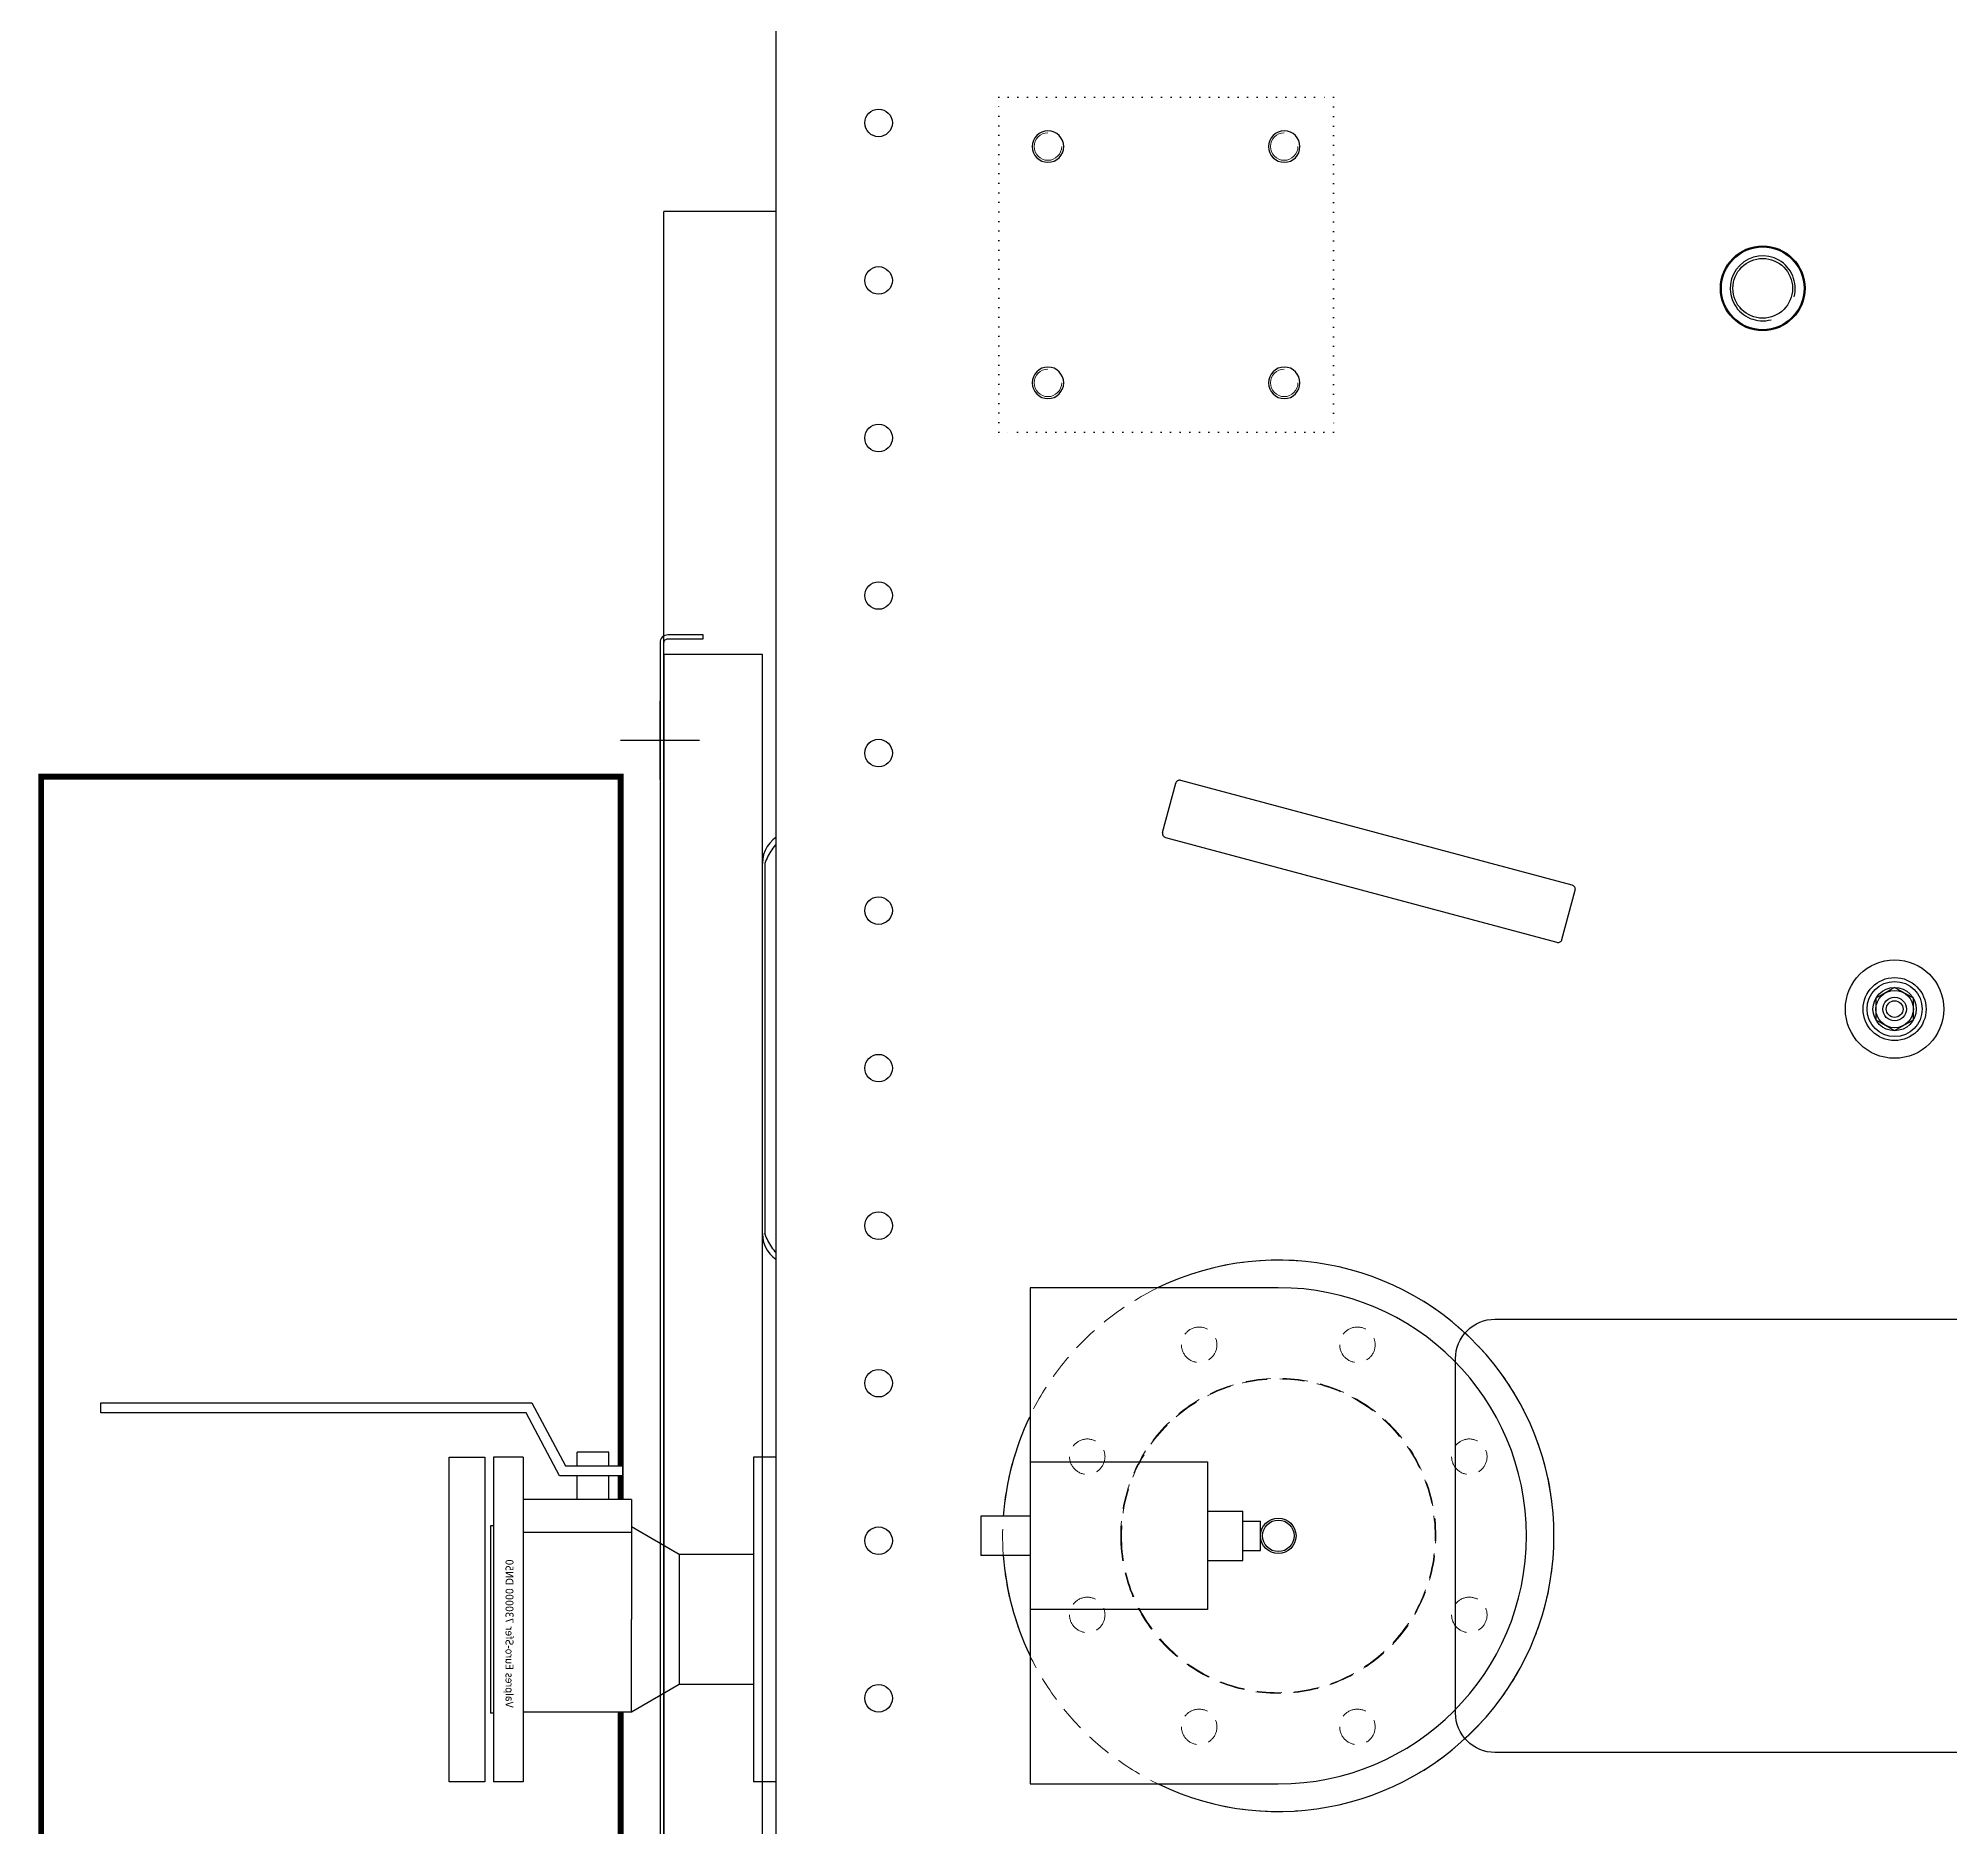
# Model space of a CAD drawing. Header units: millimetres. Extents: x -375473 to -325688, y 28300 to 106060.
# Drawn here: x -350267 to -349296, y 66228 to 67136 of the extents above; entities that cross this region are included whole.
import ezdxf

# ---------------------------------------------------------------- set-up
doc = ezdxf.new("R2010")
doc.units = ezdxf.units.MM
doc.header["$MEASUREMENT"] = 0
doc.set_wipeout_variables(frame=1)
doc.linetypes.add('NASCOSTAX2', pattern=[19.05, 12.7, -6.35])
doc.linetypes.add('PUNTO2', pattern=[3.175, 0, -3.175])
for name, color, linetype in [('Accessori', 191, 'Continuous'), ('Ausiliari', 30, 'Continuous'), ('Isolatori BT', 201, 'Continuous'), ('PSZ_Cassa', 4, 'Continuous'), ('PSZ_Coperchio', 4, 'Continuous'), ('STD_Cassa', 7, 'Continuous'), ('STD_Coperchio', 2, 'Continuous'), ('STD_Fittings', 2, 'Continuous')]:
    doc.layers.add(name, color=color, linetype=linetype)
doc.layers.add('N_Coperchio', color=3, linetype='NASCOSTAX2', lineweight=13)
doc.styles.add('ROMANS', font='tahoma.ttf')

# ---------------------------------------------------------------- blocks, each defined once
blk = doc.blocks.new('Aux Box 1000x600 Sup')
for p, q in [((0, 617), (0, 657)), ((20, 637), (-20, 637)), ((0, 20), (0, -20)), ((20, 0), (-20, 0))]:
    blk.add_line(p, q)
blk.add_wipeout([(20, 617), (314.26, 618.5), (314.26, 18.5), (20, 18.5)])
at = {"const_width": 3}
blk.add_lwpolyline([(314.26, 18.5), (314.26, 618.5), (20, 618.5), (20, 18.5)], close=True, dxfattribs=at)
blk = doc.blocks.new('Valpres Euro-Sfer 730000 DN50 Fro')
at = {"lineweight": 0}
blk.add_wipeout([(1.5, 82.5), (16.5, 82.5), (16.5, 33), (54.25, 33), (78.5, 47), (78.5, 61), (90, 61), (90, 73), (83, 73), (83, 78), (90, 78), (90, 85), (106, 85), (106, 78), (112, 78), (129.01, 110), (348, 110), (348, 105), (132.02, 105), (115, 73), (106, 73), (106, 61), (133.5, 61), (133.5, 82.5), (148.5, 82.5), (148.5, 47.5), (150, 47.5), (150, -47.5), (148.5, -47.5), (148.5, -82.5), (133.5, -82.5), (133.5, -47), (78.5, -47), (54.25, -33), (16.5, -33), (16.5, -82.5), (1.5, -82.5), (1.5, -47.5), (0, -47.5), (0, 47.5), (1.5, 47.5)], dxfattribs=at)
for p, q in [((129.01, 110), (112, 78)), ((348, 110), (129.01, 110)), ((348, 105), (348, 110)), ((115, 73), (132.02, 105)), ((132.02, 105), (348, 105)), ((1.5, 82.5), (1.5, -82.5)), ((1.5, 82.5), (16.5, 82.5)), ((16.5, 82.5), (16.5, -82.5)), ((83, 78), (83, 73)), ((112, 78), (83, 78)), ((90, 78), (90, 85)), ((90, 85), (106, 85)), ((106, 78), (106, 85)), ((133.5, 82.5), (148.5, 82.5)), ((133.5, 82.5), (133.5, -82.5)), ((148.5, 82.5), (148.5, -82.5)), ((83, 73), (115, 73)), ((90, 61), (90, 73)), ((106, 61), (106, 73)), ((78.5, 61), (78.5, 0)), ((78.5, 61), (133.5, 61)), ((0, 47.5), (0, -47.5)), ((0, 47.5), (1.5, 47.5)), ((54.25, 33), (78.5, 47)), ((78.5, 44.19), (133.5, 44.19)), ((148.5, 47.5), (150, 47.5)), ((150, 47.5), (150, -47.5)), ((16.5, 33), (54.25, 33)), ((54.25, 33), (54.25, -33)), ((78.5, -47), (78.5, 0)), ((16.5, -33), (54.25, -33)), ((54.25, -33), (78.5, -47)), ((0, -47.5), (1.5, -47.5)), ((78.5, -47), (133.5, -47)), ((148.5, -47.5), (150, -47.5)), ((1.5, -82.5), (16.5, -82.5)), ((133.5, -82.5), (148.5, -82.5))]:
    blk.add_line(p, q)
at = {"insert": (141, -7.14), "char_height": 4, "width": 113.077, "attachment_point": 5, "rotation": 90, "style": 'ROMANS'}
blk.add_mtext('Valpres Euro-Sfer 730000 DN50', dxfattribs=at)
blk = doc.blocks.new('*U266')
blk.add_lwpolyline([(0, -82.5), (18, -82.5), (18, 82.5), (0, 82.5)], close=True)
blk = doc.blocks.new('Attacco COMEM 125T 1LIT005406DLO Sup')
for centre, radius in [((0, 0), 140), ((-40.18, 97.01), 9), ((40.18, 97.01), 9), ((0, 0), 80), ((0, 0), 79.65), ((-97.01, 40.18), 9), ((97.01, 40.18), 9), ((-97.01, -40.18), 9), ((97.01, -40.18), 9), ((-40.18, -97.01), 9), ((40.18, -97.01), 9)]:
    blk.add_circle(centre, radius)
blk = doc.blocks.new('Anchor Base Funi')
at = {"linetype": 'PUNTO2', "ltscale": 1.5}
blk.add_lwpolyline([(-85, -85), (85, -85), (85, 85), (-85, 85)], close=True, dxfattribs=at)
for centre in [(-60, 60), (60, 60), (-60, -60), (60, -60)]:
    blk.add_circle(centre, 8)
at = {"lineweight": 9}
for centre in [(-60, 60), (60, 60), (-60, -60), (60, -60)]:
    blk.add_arc(centre, 7, 0, 270, dxfattribs=at)

msp = doc.modelspace()

# ---------------------------------------------------------------- linework, layer by layer
at = {"layer": 'STD_Cassa'}
for p, q in [((-349890.46, 67047.86), (-349949.46, 67047.86)), ((-349949.46, 66987.86), (-349949.46, 67047.86)), ((-349899.46, 66528.86), (-349899.46, 66716.86)), ((-349898.17, 66716.86), (-349898.17, 66528.86))]:
    msp.add_line(p, q, dxfattribs=at)
for points in [[(-344872.46, 65463.86), (-349855.46, 65463.86, -0.414214), (-349875.46, 65483.86), (-349875.46, 67186.86, -0.414214), (-349855.46, 67206.86), (-344872.46, 67206.86, -0.414214), (-344852.46, 67186.86), (-344852.46, 65483.86, -0.414214)], [(-344967.46, 65558.86), (-349760.46, 65558.86, -0.414214), (-349780.46, 65578.86), (-349780.46, 67091.86, -0.414214), (-349760.46, 67111.86), (-344967.46, 67111.86, -0.414214), (-344947.46, 67091.86), (-344947.46, 65578.86, -0.414214)], [(-344967.46, 65568.86), (-349760.46, 65568.86, -0.414214), (-349770.46, 65578.86), (-349770.46, 67091.86, -0.414214), (-349760.46, 67101.86), (-344967.46, 67101.86, -0.414214), (-344957.46, 67091.86), (-344957.46, 65578.86, -0.414214)]]:
    msp.add_lwpolyline(points, format="xyb", close=True, dxfattribs=at)
msp.add_lwpolyline([(-344982.46, 67076.86), (-344982.46, 65588.86), (-349750.46, 65588.86), (-349750.46, 67076.86)], close=True, dxfattribs=at)
for centre in [(-349840.46, 67092.86), (-349840.46, 67012.86), (-349840.46, 66932.86), (-349840.46, 66852.86), (-349840.46, 66772.86), (-349840.46, 66692.86), (-349840.46, 66612.86), (-349840.46, 66532.86), (-349840.46, 66452.86), (-349840.46, 66372.86), (-349840.46, 66292.86)]:
    msp.add_circle(centre, 7, dxfattribs=at)
for centre, start, end in [((-349883.46, 66716.86), 115.95757, 180), ((-349883.46, 66528.86), 180, 244.04243)]:
    msp.add_arc(centre, 16, start, end, dxfattribs=at)
for points, start_tangent, end_tangent in [([(-349890.51, 66728.58), (-349892.3, 66726.84), (-349894.69, 66723.8), (-349896.66, 66720.42), (-349898.17, 66716.86)], (-0.755308, -0.655369), (-0.334079, -0.942545)), ([(-349890.51, 66517.15), (-349892.3, 66518.89), (-349894.69, 66521.92), (-349896.66, 66525.3), (-349898.17, 66528.86)], (-0.755308, 0.655369), (-0.334079, 0.942545))]:
    msp.add_spline(points, degree=3, dxfattribs=dict(at, start_tangent=start_tangent, end_tangent=end_tangent))

# ---------------------------------------------------------------- block references
at = {"layer": 'Ausiliari', "rotation": 180}
msp.add_blockref('Aux Box 1000x600 Sup', (-349951.46, 66779.36), dxfattribs=at)

# ---------------------------------------------------------------- next in the draw order: block references
at = {"layer": 'Accessori', "xscale": -1}
msp.add_blockref('Valpres Euro-Sfer 730000 DN50 Fro', (-349887.46, 66332.86), dxfattribs=at)

# ---------------------------------------------------------------- next in the draw order: linework, layer by layer
at = {"layer": 'PSZ_Cassa', "flags": 128}
msp.add_lwpolyline([(-349899.46, 66822.86), (-349949.46, 66822.86), (-349949.46, 65842.86), (-349899.46, 65842.86)], close=True, dxfattribs=at)
at = {"layer": 'STD_Cassa'}
msp.add_line((-349949.46, 65677.86), (-349949.46, 66987.86), dxfattribs=at)
msp.add_lwpolyline([(-344842.46, 67216.86), (-344842.46, 65448.86), (-349890.46, 65448.86), (-349890.46, 67216.86)], close=True, dxfattribs=at)
at = {"layer": 'STD_Fittings'}
msp.add_lwpolyline([(-349949.46, 65836.86), (-349949.46, 66828.86, -0.414214), (-349947.46, 66830.86), (-349929.46, 66830.86), (-349929.46, 66832.86), (-349947.46, 66832.86, 0.414214), (-349951.46, 66828.86), (-349951.46, 65836.86, 0.414214), (-349947.46, 65832.86), (-349929.46, 65832.86), (-349929.46, 65834.86), (-349947.46, 65834.86, -0.414214)], format="xyb", close=True, dxfattribs=at)

# ---------------------------------------------------------------- next in the draw order: block references
at = {"layer": 'STD_Fittings', "xscale": -1}
msp.add_blockref('*U266', (-350040.46, 66332.86), dxfattribs=at)

# ---------------------------------------------------------------- next in the draw order: wipeouts: each hides what was drawn before it
msp.add_wipeout([(-349892.46, 67218.86), (-344840.46, 67218.86), (-344840.46, 65446.86), (-349892.46, 65446.86)]).dxf.layer = 'STD_Coperchio'

# ---------------------------------------------------------------- next in the draw order: linework, layer by layer
at = {"layer": 'Accessori'}
for p, q in [((-349637.46, 66501.36), (-349763.46, 66501.36)), ((-349763.46, 66501.36), (-349763.46, 66249.36)), ((-349763.46, 66412.86), (-349673.46, 66412.86)), ((-349673.46, 66412.86), (-349673.46, 66337.86)), ((-349763.46, 66385.36), (-349788.46, 66385.36)), ((-349788.46, 66385.36), (-349788.46, 66365.36)), ((-349673.46, 66387.86), (-349655.46, 66387.86)), ((-349655.46, 66362.86), (-349655.46, 66387.86)), ((-349655.46, 66382.86), (-349646.46, 66382.86)), ((-349646.46, 66367.86), (-349646.46, 66382.86)), ((-349763.46, 66365.36), (-349788.46, 66365.36)), ((-349673.46, 66362.86), (-349655.46, 66362.86)), ((-349655.46, 66367.86), (-349646.46, 66367.86)), ((-349673.46, 66337.86), (-349763.46, 66337.86)), ((-349763.46, 66249.36), (-349637.46, 66249.36))]:
    msp.add_line(p, q, dxfattribs=at)
for radius in [9, 8]:
    msp.add_circle((-349637.46, 66375.36), radius, dxfattribs=at)
for radius, start, end in [(140, 244.17498, 115.82502), (126, 270, 90), (140, 154.49103, 175.90297), (140, 184.09703, 205.50897)]:
    msp.add_arc((-349637.46, 66375.36), radius, start, end, dxfattribs=at)
at = {"layer": 'Isolatori BT'}
for p, q in [((-349324.46, 66653.83), (-349333.96, 66648.35)), ((-349314.96, 66648.35), (-349324.46, 66653.83)), ((-349333.96, 66648.35), (-349333.96, 66637.38)), ((-349314.96, 66637.38), (-349314.96, 66648.35)), ((-349333.96, 66637.38), (-349324.46, 66631.89)), ((-349324.46, 66631.89), (-349314.96, 66637.38))]:
    msp.add_line(p, q, dxfattribs=at)
for radius in [25, 16, 14, 11, 9.5, 6, 4.25]:
    msp.add_circle((-349324.46, 66642.86), radius, dxfattribs=at)
at = {"layer": 'STD_Coperchio'}
for p, q in [((-349696.25, 66732.48), (-349689.52, 66757.6)), ((-349488.24, 66705.73), (-349686.91, 66758.97)), ((-349694.67, 66729.99), (-349496.01, 66676.76)), ((-349493.4, 66678.13), (-349486.67, 66703.24))]:
    msp.add_line(p, q, dxfattribs=at)
msp.add_lwpolyline([(-349892.46, 67218.86), (-344840.46, 67218.86), (-344840.46, 65446.86), (-349892.46, 65446.86)], close=True, dxfattribs=at)
msp.add_lwpolyline([(-349277.46, 66485.36), (-349277.46, 66265.36), (-349527.46, 66265.36, -0.414214), (-349547.46, 66285.36), (-349547.46, 66465.36, -0.414214), (-349527.46, 66485.36)], format="xyb", close=True, dxfattribs=at)
for centre, radius in [((-349840.46, 67092.86), 7), ((-349391.46, 67008.86), 21.5), ((-349391.46, 67008.86), 21), ((-349391.46, 67008.86), 15.15), ((-349840.46, 67012.86), 7), ((-349840.46, 66932.86), 7), ((-349840.46, 66852.86), 7), ((-349840.46, 66772.86), 7), ((-349840.46, 66692.86), 7), ((-349840.46, 66612.86), 7), ((-349840.46, 66532.86), 7), ((-349840.46, 66452.86), 7), ((-349840.46, 66372.86), 7), ((-349840.46, 66292.86), 7)]:
    msp.add_circle(centre, radius, dxfattribs=at)
msp.add_arc((-349391.46, 67008.86), 16.5, 345, 285, dxfattribs=at)
for points, start_tangent, end_tangent in [([(-349686.91, 66758.97), (-349687.61, 66759.04), (-349688.28, 66758.91), (-349688.85, 66758.6), (-349689.27, 66758.14), (-349689.52, 66757.6)], (-0.965926, 0.258819), (-0.258819, -0.965926)), ([(-349696.25, 66732.48), (-349696.31, 66731.88), (-349696.17, 66731.28), (-349695.83, 66730.72), (-349695.32, 66730.27), (-349694.67, 66729.99)], (-0.258819, -0.965926), (0.965926, -0.258819)), ([(-349486.67, 66703.24), (-349486.61, 66703.84), (-349486.75, 66704.44), (-349487.08, 66705), (-349487.6, 66705.45), (-349488.24, 66705.73)], (0.258819, 0.965926), (-0.965926, 0.258819)), ([(-349496.01, 66676.76), (-349495.31, 66676.68), (-349494.64, 66676.81), (-349494.07, 66677.13), (-349493.65, 66677.58), (-349493.4, 66678.13)], (0.965926, -0.258819), (0.258819, 0.965926))]:
    msp.add_spline(points, degree=3, dxfattribs=dict(at, start_tangent=start_tangent, end_tangent=end_tangent))

# ---------------------------------------------------------------- next in the draw order: block references
at = {"layer": 'N_Coperchio', "xscale": -1}
msp.add_blockref('Attacco COMEM 125T 1LIT005406DLO Sup', (-349637.46, 66375.36), dxfattribs=at)
at = {"layer": 'PSZ_Coperchio', "xscale": -1, "rotation": 180}
msp.add_blockref('Anchor Base Funi', (-349694.46, 67020.86), dxfattribs=at)

doc.saveas('drawing.dxf')
